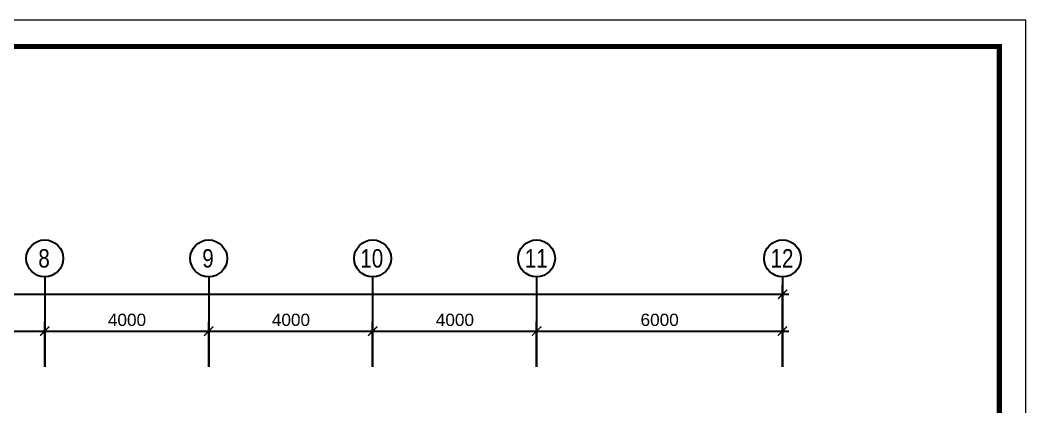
# Model space of a CAD drawing. Header units: millimetres. Extents: x 526420 to 928802, y 401925 to 509768.
# Drawn here: x 835421 to 859958, y 432054 to 441495 of the extents above; entities that cross this region are included whole.
import ezdxf

# ---------------------------------------------------------------- set-up
doc = ezdxf.new("R2010")
doc.units = ezdxf.units.MM
doc.header["$LTSCALE"] = 3000
doc.header["$MEASUREMENT"] = 0
doc.linetypes.add('CENTER', pattern=[2, 1.25, -0.25, 0.25, -0.25])
doc.layers.get('0').update_dxf_attribs({"linetype": 'CONTINUOUS'})
doc.layers.add('A', color=7, linetype='CONTINUOUS')
doc.styles.add('Arial', font='ARIAL.TTF')

msp = doc.modelspace()

# ---------------------------------------------------------------- linework, layer by layer
at = {"color": 0, "linetype": 'CENTER'}
for p, q in [((836021, 435229), (836021, 433029)), ((840021, 435229), (840021, 433029)), ((844021, 435229), (844021, 433029)), ((848021, 435229), (848021, 433029)), ((854021, 435229), (854021, 433029))]:
    msp.add_line(p, q, dxfattribs=at)
at = {"color": 0, "ltscale": 0.7}
for p, q in [((809871, 434804), (854171, 434804)), ((854021, 433029), (854021, 435029)), ((836021, 433029), (836021, 434129)), ((836021, 433029), (836021, 434129)), ((840021, 433029), (840021, 434129)), ((840021, 433029), (840021, 434129)), ((844021, 433029), (844021, 434129)), ((844021, 433029), (844021, 434129)), ((848021, 433029), (848021, 434129)), ((848021, 433029), (848021, 434129)), ((854021, 433029), (854021, 434129)), ((827871, 433904), (836171, 433904)), ((835871, 433904), (840171, 433904)), ((839871, 433904), (844171, 433904)), ((843871, 433904), (848171, 433904)), ((847871, 433904), (854171, 433904))]:
    msp.add_line(p, q, dxfattribs=at)
at = {"color": 0, "linetype": 'ByBlock', "const_width": 33.8}
for points in [[(853908, 434691), (854133, 434916)], [(835908, 433791), (836133, 434016)], [(836133, 434016), (835908, 433791)], [(839908, 433791), (840133, 434016)], [(840133, 434016), (839908, 433791)], [(843908, 433791), (844133, 434016)], [(844133, 434016), (843908, 433791)], [(847908, 433791), (848133, 434016)], [(848133, 434016), (847908, 433791)], [(853908, 433791), (854133, 434016)]]:
    msp.add_lwpolyline(points, dxfattribs=at)
at = {"color": 0, "ltscale": 5}
for centre in [(836021, 435679), (840021, 435679), (844021, 435679), (848021, 435679), (854021, 435679)]:
    msp.add_circle(centre, 450, dxfattribs=at)
at = {"layer": 'A', "linetype": 'ByBlock', "lineweight": 0}
for points in [[(859958, 441495), (804535, 441495), (804535, 401925), (859958, 401925)], [(805179, 402570), (859313, 402570), (859313, 440850), (805179, 440850)]]:
    msp.add_lwpolyline(points, close=True, dxfattribs=at)
at = {"layer": 'A', "linetype": 'ByBlock', "lineweight": 0, "const_width": 129}
msp.add_lwpolyline([(805179, 402570), (859313, 402570), (859313, 440850), (805179, 440850)], close=True, dxfattribs=at)

# ---------------------------------------------------------------- texts
at = {"color": 0, "style": 'Arial', "width": 0.8}
for s, p in [('8', (835865, 435455)), ('9', (839865, 435455)), ('10', (843720, 435455)), ('11', (847732, 435455)), ('12', (853728, 435455))]:
    msp.add_text(s, height=450, dxfattribs=at).set_placement(p)
at = {"color": 0, "style": 'Arial'}
for s, p in [('4000', (837562, 434029)), ('4000', (841562, 434029)), ('4000', (845562, 434029)), ('6000', (850557, 434029))]:
    msp.add_text(s, height=300, dxfattribs=at).set_placement(p)

doc.saveas('drawing.dxf')
